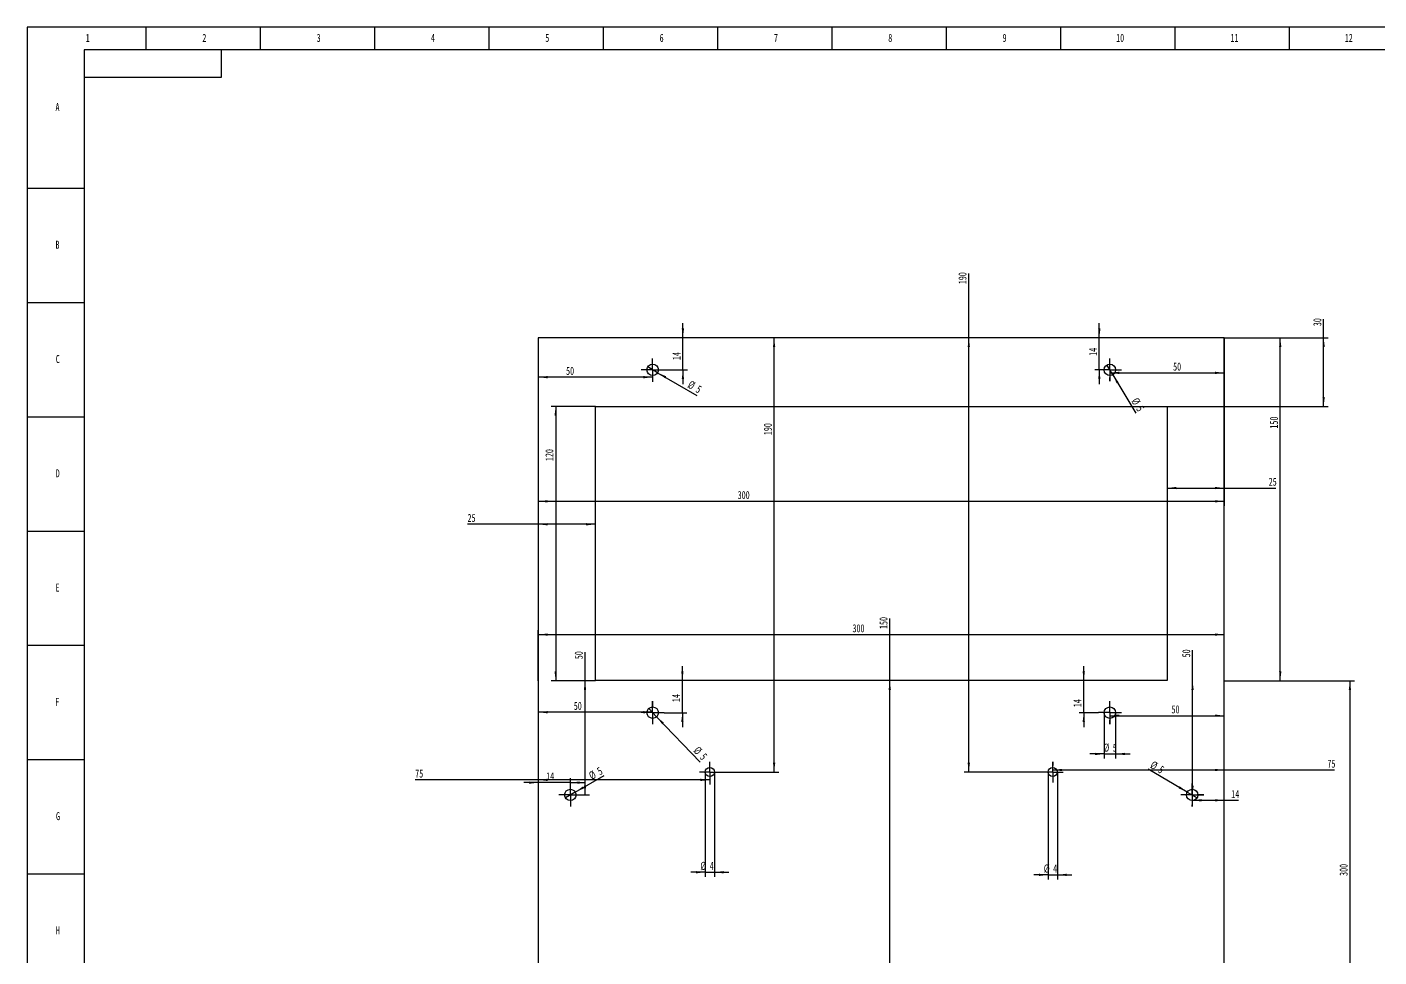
# Model space of a CAD drawing. Header units: millimetres. Extents: x 0 to 1189, y 0 to 841.
# Drawn here: x 0 to 591, y 434 to 841 of the extents above; entities that cross this region are included whole.
import ezdxf

# ---------------------------------------------------------------- set-up
doc = ezdxf.new("R2010")
doc.units = ezdxf.units.MM
doc.layers.add('10', color=7, linetype='Continuous')
doc.layers.add('5', color=7, linetype='Continuous')
doc.styles.add('SLDTEXTSTYLE5', font='TXT', dxfattribs={"width": 0.7})
doc.dimstyles.new('SLDDIMSTYLE0', dxfattribs={"dimtxt": 3.5, "dimasz": 4.08, "dimexe": 0, "dimexo": 0.0625, "dimgap": 0.875, "dimtad": 2, "dimrnd": 1e-09, "dimzin": 12, "dimdsep": 46, "dimtxsty": 'SLDTEXTSTYLE5', "dimsah": 1, "dimcen": 0.09, "dimadec": 0, "dimazin": 3, "dimtfac": 1, "dimtofl": 0, "dimtmove": 0, "dimatfit": 3, "dimfxl": 0, "dimfrac": 2, "dimtolj": 1, "dimtzin": 12, "dimarcsym": 0})
doc.dimstyles.new('SLDDIMSTYLE1', dxfattribs={"dimtxt": 3.5, "dimasz": 4.08, "dimexe": 0, "dimexo": 0.0625, "dimgap": 0.875, "dimtad": 2, "dimrnd": 1e-09, "dimzin": 12, "dimdsep": 46, "dimtxsty": 'SLDTEXTSTYLE5', "dimblk1": 'NONE', "dimsah": 1, "dimcen": 0, "dimadec": 0, "dimazin": 3, "dimtfac": 1, "dimtmove": 0, "dimatfit": 3, "dimldrblk": 'NONE', "dimfxl": 0, "dimfrac": 2, "dimtolj": 1, "dimtzin": 12, "dimarcsym": 0})
doc.dimstyles.new('SLDDIMSTYLE2', dxfattribs={"dimtxt": 3.5, "dimasz": 4.08, "dimexe": 0, "dimexo": 0.0625, "dimgap": 0.875, "dimtad": 2, "dimrnd": 1e-09, "dimzin": 12, "dimdsep": 46, "dimtxsty": 'SLDTEXTSTYLE5', "dimsah": 1, "dimcen": 0.09, "dimadec": 0, "dimazin": 3, "dimtfac": 1, "dimtmove": 0, "dimatfit": 0, "dimfxl": 0, "dimfrac": 2, "dimtolj": 1, "dimtzin": 12, "dimarcsym": 0})
doc.dimstyles.new('SLDDIMSTYLE3', dxfattribs={"dimtxt": 3.5, "dimasz": 4.08, "dimexe": 0, "dimexo": 0.0625, "dimgap": 0.875, "dimtad": 2, "dimrnd": 1e-09, "dimzin": 12, "dimdsep": 46, "dimtxsty": 'SLDTEXTSTYLE5', "dimblk1": 'NONE', "dimsah": 1, "dimcen": 0, "dimadec": 0, "dimazin": 3, "dimtfac": 1, "dimtmove": 0, "dimatfit": 3, "dimldrblk": 'NONE', "dimfxl": 0, "dimfrac": 2, "dimtolj": 1, "dimtzin": 12, "dimarcsym": 0})

# ---------------------------------------------------------------- blocks, each defined once
blk = doc.blocks.new('_D')
at = {"layer": '10'}
for p, q in [((223.62, 555.03), (223.62, 577.19)), ((223.62, 575.19), (523.62, 575.19)), ((523.62, 555.03), (523.62, 577.19))]:
    blk.add_line(p, q, dxfattribs=at)
for points in [[(223.62, 575.19), (227.7, 574.68), (227.7, 575.69)], [(523.62, 575.19), (519.54, 575.69), (519.54, 574.68)]]:
    blk.add_solid(points, dxfattribs=at)
at = {"layer": '10', "insert": (361.02, 579.7), "char_height": 3.5, "attachment_point": 1, "style": 'SLDTEXTSTYLE5'}
blk.add_mtext('300', dxfattribs=at)
blk = doc.blocks.new('_D_1')
at = {"layer": '10'}
for p, q in [((523.62, 555.03), (580.58, 555.03)), ((578.58, 555.03), (578.58, 255.03)), ((523.62, 255.03), (580.58, 255.03))]:
    blk.add_line(p, q, dxfattribs=at)
for points in [[(578.58, 555.03), (578.07, 550.95), (579.08, 550.95)], [(578.58, 255.03), (579.08, 259.11), (578.07, 259.11)]]:
    blk.add_solid(points, dxfattribs=at)
at = {"layer": '10', "insert": (574.06, 469.61), "char_height": 3.5, "attachment_point": 1, "rotation": 90, "style": 'SLDTEXTSTYLE5'}
blk.add_mtext('300', dxfattribs=at)
blk = doc.blocks.new('_D_2')
at = {"layer": '10'}
for p, q in [((377.33, 555.03), (377.33, 582.26)), ((377.33, 405.03), (377.33, 555.03)), ((373.62, 405.03), (379.33, 405.03))]:
    blk.add_line(p, q, dxfattribs=at)
for points in [[(377.33, 555.03), (376.82, 550.95), (377.84, 550.95)], [(377.33, 405.03), (377.84, 409.11), (376.82, 409.11)]]:
    blk.add_solid(points, dxfattribs=at)
at = {"layer": '10', "insert": (372.82, 577.65), "char_height": 3.5, "attachment_point": 1, "rotation": 90, "style": 'SLDTEXTSTYLE5'}
blk.add_mtext('150', dxfattribs=at)
blk = doc.blocks.new('_D_4')
at = {"layer": '10'}
for q in [(252.4, 513.52), (235.45, 503.79)]:
    blk.add_line((239.79, 506.28), q, dxfattribs=at)
blk.add_solid([(239.79, 506.28), (243.58, 507.87), (243.07, 508.75)], dxfattribs=at)
at = {"layer": '10', "char_height": 3.5, "attachment_point": 1, "rotation": 29.87599, "style": 'SLDTEXTSTYLE5'}
for s, insert in [('%%c', (245.27, 514.59)), ('5', (248.84, 516.63))]:
    blk.add_mtext(s, dxfattribs=dict(at, insert=insert))
blk = doc.blocks.new('_None')
blk = doc.blocks.new('_D_5')
at = {"layer": '10'}
for q in [(490.39, 516.27), (511.78, 503.77)]:
    blk.add_line((507.46, 506.3), q, dxfattribs=at)
blk.add_solid([(507.46, 506.3), (504.2, 508.79), (503.68, 507.92)], dxfattribs=at)
at = {"layer": '10', "char_height": 3.5, "attachment_point": 1, "rotation": 329.68879, "style": 'SLDTEXTSTYLE5'}
for s, insert in [('%%c', (492.66, 520.16)), ('5', (496.21, 518.07))]:
    blk.add_mtext(s, dxfattribs=dict(at, insert=insert))
blk = doc.blocks.new('_D_10')
at = {"layer": '10'}
for p, q in [((223.62, 510.43), (217.27, 510.43)), ((237.62, 510.43), (223.62, 510.43)), ((237.62, 510.03), (237.62, 512.43)), ((237.62, 510.43), (243.97, 510.43))]:
    blk.add_line(p, q, dxfattribs=at)
for points in [[(223.62, 510.43), (219.54, 510.94), (219.54, 509.92)], [(237.62, 510.43), (241.7, 509.92), (241.7, 510.94)]]:
    blk.add_solid(points, dxfattribs=at)
at = {"layer": '10', "insert": (227.04, 514.94), "char_height": 3.5, "attachment_point": 1, "style": 'SLDTEXTSTYLE5'}
blk.add_mtext('14', dxfattribs=at)
blk = doc.blocks.new('_D_11')
at = {"layer": '10'}
for p, q in [((509.62, 502.69), (523.62, 502.69)), ((523.62, 502.69), (529.79, 502.69)), ((509.62, 500.03), (509.62, 500.69))]:
    blk.add_line(p, q, dxfattribs=at)
for points in [[(509.62, 502.69), (513.7, 502.18), (513.7, 503.2)], [(523.62, 502.69), (519.54, 503.2), (519.54, 502.18)]]:
    blk.add_solid(points, dxfattribs=at)
at = {"layer": '10', "insert": (526.71, 507.2), "char_height": 3.5, "attachment_point": 1, "style": 'SLDTEXTSTYLE5'}
blk.add_mtext('14', dxfattribs=at)
blk = doc.blocks.new('_D_12')
at = {"layer": '10'}
for p, q in [((244.04, 555.03), (244.04, 567.51)), ((244.04, 505.03), (244.04, 555.03)), ((242.62, 505.03), (246.04, 505.03))]:
    blk.add_line(p, q, dxfattribs=at)
for points in [[(244.04, 555.03), (243.53, 550.95), (244.55, 550.95)], [(244.04, 505.03), (244.55, 509.11), (243.53, 509.11)]]:
    blk.add_solid(points, dxfattribs=at)
at = {"layer": '10', "insert": (239.53, 564.44), "char_height": 3.5, "attachment_point": 1, "rotation": 90, "style": 'SLDTEXTSTYLE5'}
blk.add_mtext('50', dxfattribs=at)
blk = doc.blocks.new('_D_13')
at = {"layer": '10'}
for p, q in [((509.76, 555.03), (509.76, 568.31)), ((509.76, 505.03), (509.76, 555.03)), ((514.62, 505.03), (511.76, 505.03))]:
    blk.add_line(p, q, dxfattribs=at)
for points in [[(509.76, 555.03), (509.25, 550.95), (510.26, 550.95)], [(509.76, 505.03), (510.26, 509.11), (509.25, 509.11)]]:
    blk.add_solid(points, dxfattribs=at)
at = {"layer": '10', "insert": (505.24, 565.24), "char_height": 3.5, "attachment_point": 1, "rotation": 90, "style": 'SLDTEXTSTYLE5'}
blk.add_mtext('50', dxfattribs=at)
blk = doc.blocks.new('_D_16')
at = {"layer": '10'}
for q in [(271.89, 542.84), (294.42, 519.41)]:
    blk.add_line((275.35, 539.23), q, dxfattribs=at)
blk.add_solid([(275.35, 539.23), (277.81, 535.94), (278.55, 536.64)], dxfattribs=at)
at = {"layer": '10', "char_height": 3.5, "attachment_point": 1, "rotation": 313.87945, "style": 'SLDTEXTSTYLE5'}
for s, insert in [('%%c', (293.75, 526.61)), ('5', (296.6, 523.63))]:
    blk.add_mtext(s, dxfattribs=dict(at, insert=insert))
blk = doc.blocks.new('_D_17')
at = {"layer": '10'}
for p, q in [((286.63, 555.03), (286.63, 561.38)), ((286.63, 541.03), (286.63, 555.03)), ((278.62, 541.03), (288.63, 541.03)), ((286.63, 541.03), (286.63, 534.68))]:
    blk.add_line(p, q, dxfattribs=at)
for points in [[(286.63, 555.03), (287.14, 559.11), (286.12, 559.11)], [(286.63, 541.03), (286.12, 536.95), (287.14, 536.95)]]:
    blk.add_solid(points, dxfattribs=at)
at = {"layer": '10', "insert": (282.12, 545.69), "char_height": 3.5, "attachment_point": 1, "rotation": 90, "style": 'SLDTEXTSTYLE5'}
blk.add_mtext('14', dxfattribs=at)
blk = doc.blocks.new('_D_18')
at = {"layer": '10'}
for p, q in [((273.62, 546.03), (273.62, 543.24)), ((273.62, 541.24), (223.62, 541.24))]:
    blk.add_line(p, q, dxfattribs=at)
for points in [[(223.62, 541.24), (227.7, 540.73), (227.7, 541.74)], [(273.62, 541.24), (269.54, 541.74), (269.54, 540.73)]]:
    blk.add_solid(points, dxfattribs=at)
at = {"layer": '10', "insert": (239.13, 545.75), "char_height": 3.5, "attachment_point": 1, "style": 'SLDTEXTSTYLE5'}
blk.add_mtext('50', dxfattribs=at)
blk = doc.blocks.new('_D_19')
at = {"layer": '10'}
for p, q in [((471.12, 541.03), (471.12, 520.97)), ((476.12, 541.03), (476.12, 520.97)), ((471.12, 522.97), (464.77, 522.97)), ((471.12, 522.97), (476.12, 522.97)), ((476.12, 522.97), (482.47, 522.97))]:
    blk.add_line(p, q, dxfattribs=at)
for points in [[(471.12, 522.97), (467.04, 523.48), (467.04, 522.46)], [(476.12, 522.97), (480.2, 522.46), (480.2, 523.48)]]:
    blk.add_solid(points, dxfattribs=at)
at = {"layer": '10', "char_height": 3.5, "attachment_point": 1, "style": 'SLDTEXTSTYLE5'}
for s, insert in [('%%c', (470.75, 527.5)), ('5', (474.86, 527.48))]:
    blk.add_mtext(s, dxfattribs=dict(at, insert=insert))
blk = doc.blocks.new('_D_20')
at = {"layer": '10'}
for p, q in [((462.17, 555.03), (462.17, 561.38)), ((462.17, 541.03), (462.17, 555.03)), ((468.62, 541.03), (460.17, 541.03)), ((462.17, 541.03), (462.17, 534.68))]:
    blk.add_line(p, q, dxfattribs=at)
for points in [[(462.17, 555.03), (462.68, 559.11), (461.67, 559.11)], [(462.17, 541.03), (461.67, 536.95), (462.68, 536.95)]]:
    blk.add_solid(points, dxfattribs=at)
at = {"layer": '10', "insert": (457.66, 543.43), "char_height": 3.5, "attachment_point": 1, "rotation": 90, "style": 'SLDTEXTSTYLE5'}
blk.add_mtext('14', dxfattribs=at)
blk = doc.blocks.new('_D_21')
at = {"layer": '10'}
for p, q in [((473.62, 539.71), (523.62, 539.71)), ((473.62, 536.03), (473.62, 537.71))]:
    blk.add_line(p, q, dxfattribs=at)
for points in [[(473.62, 539.71), (477.7, 539.21), (477.7, 540.22)], [(523.62, 539.71), (519.54, 540.22), (519.54, 539.21)]]:
    blk.add_solid(points, dxfattribs=at)
at = {"layer": '10', "insert": (500.56, 544.23), "char_height": 3.5, "attachment_point": 1, "style": 'SLDTEXTSTYLE5'}
blk.add_mtext('50', dxfattribs=at)
blk = doc.blocks.new('_D_28')
at = {"layer": '10'}
for p, q in [((523.62, 705.03), (550.11, 705.03)), ((548.11, 555.03), (548.11, 705.03)), ((523.62, 555.03), (550.11, 555.03))]:
    blk.add_line(p, q, dxfattribs=at)
for points in [[(548.11, 705.03), (547.6, 700.95), (548.62, 700.95)], [(548.11, 555.03), (548.62, 559.11), (547.6, 559.11)]]:
    blk.add_solid(points, dxfattribs=at)
at = {"layer": '10', "insert": (543.6, 665.31), "char_height": 3.5, "attachment_point": 1, "rotation": 90, "style": 'SLDTEXTSTYLE5'}
blk.add_mtext('150', dxfattribs=at)
blk = doc.blocks.new('_D_29')
at = {"layer": '10'}
for p, q in [((223.62, 705.03), (223.62, 631.49)), ((523.62, 705.03), (523.62, 631.49)), ((523.62, 633.49), (223.62, 633.49))]:
    blk.add_line(p, q, dxfattribs=at)
for points in [[(223.62, 633.49), (227.7, 632.99), (227.7, 634)], [(523.62, 633.49), (519.54, 634), (519.54, 632.99)]]:
    blk.add_solid(points, dxfattribs=at)
at = {"layer": '10', "insert": (310.81, 638.01), "char_height": 3.5, "attachment_point": 1, "style": 'SLDTEXTSTYLE5'}
blk.add_mtext('300', dxfattribs=at)
blk = doc.blocks.new('_D_30')
at = {"layer": '10'}
for q in [(271.46, 692.29), (293, 679.83)]:
    blk.add_line((275.78, 689.78), q, dxfattribs=at)
blk.add_solid([(275.78, 689.78), (279.06, 687.3), (279.57, 688.18)], dxfattribs=at)
at = {"layer": '10', "char_height": 3.5, "attachment_point": 1, "rotation": 329.96672, "style": 'SLDTEXTSTYLE5'}
for s, insert in [('%%c', (290.36, 686.56)), ('5', (293.91, 684.49))]:
    blk.add_mtext(s, dxfattribs=dict(at, insert=insert))
blk = doc.blocks.new('_D_31')
at = {"layer": '10'}
for q in [(472.34, 693.18), (484.89, 672.07)]:
    blk.add_line((474.9, 688.88), q, dxfattribs=at)
blk.add_solid([(474.9, 688.88), (476.54, 685.12), (477.42, 685.64)], dxfattribs=at)
at = {"layer": '10', "char_height": 3.5, "attachment_point": 1, "rotation": 300.7189, "style": 'SLDTEXTSTYLE5'}
for s, insert in [('%%c', (485.87, 679.23)), ('5', (487.96, 675.68))]:
    blk.add_mtext(s, dxfattribs=dict(at, insert=insert))
blk = doc.blocks.new('_D_32')
at = {"layer": '10'}
for p, q in [((273.62, 687.82), (223.62, 687.82)), ((273.62, 686.03), (273.62, 685.82))]:
    blk.add_line(p, q, dxfattribs=at)
for points in [[(223.62, 687.82), (227.7, 687.31), (227.7, 688.33)], [(273.62, 687.82), (269.54, 688.33), (269.54, 687.31)]]:
    blk.add_solid(points, dxfattribs=at)
at = {"layer": '10', "insert": (235.76, 692.33), "char_height": 3.5, "attachment_point": 1, "style": 'SLDTEXTSTYLE5'}
blk.add_mtext('50', dxfattribs=at)
blk = doc.blocks.new('_D_33')
at = {"layer": '10'}
for p, q in [((286.85, 705.03), (286.85, 711.38)), ((286.85, 691.03), (286.85, 705.03)), ((278.62, 691.03), (288.85, 691.03)), ((286.85, 691.03), (286.85, 684.68))]:
    blk.add_line(p, q, dxfattribs=at)
for points in [[(286.85, 705.03), (287.36, 709.11), (286.34, 709.11)], [(286.85, 691.03), (286.34, 686.95), (287.36, 686.95)]]:
    blk.add_solid(points, dxfattribs=at)
at = {"layer": '10', "insert": (282.34, 695.31), "char_height": 3.5, "attachment_point": 1, "rotation": 90, "style": 'SLDTEXTSTYLE5'}
blk.add_mtext('14', dxfattribs=at)
blk = doc.blocks.new('_D_34')
at = {"layer": '10'}
for p, q in [((468.98, 705.03), (468.98, 711.38)), ((468.98, 691.03), (468.98, 705.03)), ((468.62, 691.03), (466.98, 691.03)), ((468.98, 691.03), (468.98, 684.68))]:
    blk.add_line(p, q, dxfattribs=at)
for points in [[(468.98, 705.03), (469.49, 709.11), (468.47, 709.11)], [(468.98, 691.03), (468.47, 686.95), (469.49, 686.95)]]:
    blk.add_solid(points, dxfattribs=at)
at = {"layer": '10', "insert": (464.47, 697.16), "char_height": 3.5, "attachment_point": 1, "rotation": 90, "style": 'SLDTEXTSTYLE5'}
blk.add_mtext('14', dxfattribs=at)
blk = doc.blocks.new('_D_35')
at = {"layer": '10'}
for p, q in [((473.62, 689.69), (523.62, 689.69)), ((473.62, 686.03), (473.62, 687.69))]:
    blk.add_line(p, q, dxfattribs=at)
for points in [[(473.62, 689.69), (477.7, 689.18), (477.7, 690.2)], [(523.62, 689.69), (519.54, 690.2), (519.54, 689.18)]]:
    blk.add_solid(points, dxfattribs=at)
at = {"layer": '10', "insert": (501.26, 694.2), "char_height": 3.5, "attachment_point": 1, "style": 'SLDTEXTSTYLE5'}
blk.add_mtext('50', dxfattribs=at)
blk = doc.blocks.new('_D_40')
at = {"layer": '10'}
for p, q in [((448.62, 519.53), (448.62, 517.96)), ((448.62, 515.96), (523.62, 515.96)), ((523.62, 515.96), (571.81, 515.96))]:
    blk.add_line(p, q, dxfattribs=at)
for points in [[(448.62, 515.96), (452.7, 515.45), (452.7, 516.47)], [(523.62, 515.96), (519.54, 516.47), (519.54, 515.45)]]:
    blk.add_solid(points, dxfattribs=at)
at = {"layer": '10', "insert": (568.74, 520.47), "char_height": 3.5, "attachment_point": 1, "style": 'SLDTEXTSTYLE5'}
blk.add_mtext('75', dxfattribs=at)
blk = doc.blocks.new('_D_41')
at = {"layer": '10'}
for p, q in [((223.62, 511.63), (169.77, 511.63)), ((298.62, 511.63), (223.62, 511.63)), ((298.62, 510.53), (298.62, 509.63))]:
    blk.add_line(p, q, dxfattribs=at)
for points in [[(223.62, 511.63), (227.7, 511.12), (227.7, 512.14)], [(298.62, 511.63), (294.54, 512.14), (294.54, 511.12)]]:
    blk.add_solid(points, dxfattribs=at)
at = {"layer": '10', "insert": (169.77, 516.14), "char_height": 3.5, "attachment_point": 1, "style": 'SLDTEXTSTYLE5'}
blk.add_mtext('75', dxfattribs=at)
blk = doc.blocks.new('_D_42')
at = {"layer": '10'}
for p, q in [((326.75, 515.03), (326.75, 705.03)), ((303.12, 515.03), (328.75, 515.03))]:
    blk.add_line(p, q, dxfattribs=at)
for points in [[(326.75, 705.03), (326.24, 700.95), (327.26, 700.95)], [(326.75, 515.03), (327.26, 519.11), (326.24, 519.11)]]:
    blk.add_solid(points, dxfattribs=at)
at = {"layer": '10', "insert": (322.24, 662.46), "char_height": 3.5, "attachment_point": 1, "rotation": 90, "style": 'SLDTEXTSTYLE5'}
blk.add_mtext('190', dxfattribs=at)
blk = doc.blocks.new('_D_43')
at = {"layer": '10'}
for p, q in [((411.9, 705.03), (411.9, 733.1)), ((411.9, 515.03), (411.9, 705.03)), ((444.12, 515.03), (409.9, 515.03))]:
    blk.add_line(p, q, dxfattribs=at)
for points in [[(411.9, 705.03), (411.39, 700.95), (412.4, 700.95)], [(411.9, 515.03), (412.4, 519.11), (411.39, 519.11)]]:
    blk.add_solid(points, dxfattribs=at)
at = {"layer": '10', "insert": (407.38, 728.49), "char_height": 3.5, "attachment_point": 1, "rotation": 90, "style": 'SLDTEXTSTYLE5'}
blk.add_mtext('190', dxfattribs=at)
blk = doc.blocks.new('_D_44')
at = {"layer": '10'}
for p, q in [((446.62, 515.03), (446.62, 468.07)), ((450.62, 515.03), (450.62, 468.07)), ((446.62, 470.07), (440.27, 470.07)), ((446.62, 470.07), (450.62, 470.07)), ((450.62, 470.07), (456.97, 470.07))]:
    blk.add_line(p, q, dxfattribs=at)
for points in [[(446.62, 470.07), (442.54, 470.58), (442.54, 469.57)], [(450.62, 470.07), (454.7, 469.57), (454.7, 470.58)]]:
    blk.add_solid(points, dxfattribs=at)
at = {"layer": '10', "char_height": 3.5, "attachment_point": 1, "style": 'SLDTEXTSTYLE5'}
for s, insert in [('%%c', (444.68, 474.6)), ('4', (448.79, 474.59))]:
    blk.add_mtext(s, dxfattribs=dict(at, insert=insert))
blk = doc.blocks.new('_D_45')
at = {"layer": '10'}
for p, q in [((296.62, 515.03), (296.62, 469.22)), ((300.62, 515.03), (300.62, 469.22)), ((296.62, 471.22), (290.27, 471.22)), ((296.62, 471.22), (300.62, 471.22)), ((300.62, 471.22), (306.97, 471.22))]:
    blk.add_line(p, q, dxfattribs=at)
for points in [[(296.62, 471.22), (292.54, 471.73), (292.54, 470.71)], [(300.62, 471.22), (304.7, 470.71), (304.7, 471.73)]]:
    blk.add_solid(points, dxfattribs=at)
at = {"layer": '10', "char_height": 3.5, "attachment_point": 1, "style": 'SLDTEXTSTYLE5'}
for s, insert in [('%%c', (294.49, 475.75)), ('4', (298.61, 475.73))]:
    blk.add_mtext(s, dxfattribs=dict(at, insert=insert))
blk = doc.blocks.new('_D_46')
at = {"layer": '10'}
for p, q in [((498.62, 639.3), (523.62, 639.3)), ((523.62, 639.3), (546.14, 639.3))]:
    blk.add_line(p, q, dxfattribs=at)
for points in [[(498.62, 639.3), (502.7, 638.79), (502.7, 639.81)], [(523.62, 639.3), (519.54, 639.81), (519.54, 638.79)]]:
    blk.add_solid(points, dxfattribs=at)
at = {"layer": '10', "insert": (543.07, 643.81), "char_height": 3.5, "attachment_point": 1, "style": 'SLDTEXTSTYLE5'}
blk.add_mtext('25', dxfattribs=at)
blk = doc.blocks.new('_D_47')
at = {"layer": '10'}
for p, q in [((567.09, 705.03), (567.09, 713.21)), ((523.62, 705.03), (569.09, 705.03)), ((567.09, 675.03), (567.09, 705.03)), ((498.62, 675.03), (569.09, 675.03))]:
    blk.add_line(p, q, dxfattribs=at)
for points in [[(567.09, 705.03), (566.58, 700.95), (567.6, 700.95)], [(567.09, 675.03), (567.6, 679.11), (566.58, 679.11)]]:
    blk.add_solid(points, dxfattribs=at)
at = {"layer": '10', "insert": (562.58, 710.13), "char_height": 3.5, "attachment_point": 1, "rotation": 90, "style": 'SLDTEXTSTYLE5'}
blk.add_mtext('30', dxfattribs=at)
blk = doc.blocks.new('_D_48')
at = {"layer": '10'}
for p, q in [((223.62, 623.45), (192.65, 623.45)), ((248.62, 623.45), (223.62, 623.45))]:
    blk.add_line(p, q, dxfattribs=at)
for points in [[(223.62, 623.45), (227.7, 622.95), (227.7, 623.96)], [(248.62, 623.45), (244.54, 623.96), (244.54, 622.95)]]:
    blk.add_solid(points, dxfattribs=at)
at = {"layer": '10', "insert": (192.65, 627.97), "char_height": 3.5, "attachment_point": 1, "style": 'SLDTEXTSTYLE5'}
blk.add_mtext('25', dxfattribs=at)
blk = doc.blocks.new('_D_49')
at = {"layer": '10'}
for p, q in [((248.62, 675.03), (229.21, 675.03)), ((231.21, 675.03), (231.21, 555.03)), ((248.62, 555.03), (229.21, 555.03))]:
    blk.add_line(p, q, dxfattribs=at)
for points in [[(231.21, 675.03), (230.7, 670.95), (231.72, 670.95)], [(231.21, 555.03), (231.72, 559.11), (230.7, 559.11)]]:
    blk.add_solid(points, dxfattribs=at)
at = {"layer": '10', "insert": (226.7, 651.12), "char_height": 3.5, "attachment_point": 1, "rotation": 90, "style": 'SLDTEXTSTYLE5'}
blk.add_mtext('120', dxfattribs=at)
blk = doc.blocks.new('SW_CENTERMARKSYMBOL_0')
at = {"layer": '10', "color": 0}
for p, q in [((-2.5, 0), (-5, 0)), ((0, 0), (-2.5, 0)), ((0, 2.5), (0, 5)), ((0, 0), (0, 2.5)), ((0, 0), (0, -2.5)), ((0, 0), (2.5, 0)), ((2.5, 0), (5, 0)), ((0, -2.5), (0, -5))]:
    blk.add_line(p, q, dxfattribs=at)
blk = doc.blocks.new('SW_CENTERMARKSYMBOL_1')
at = {"layer": '10', "color": 0}
for p, q in [((-2.5, 0), (-5, 0)), ((0, 0), (-2.5, 0)), ((0, 2.5), (0, 5)), ((0, 0), (0, 2.5)), ((0, 0), (0, -2.5)), ((0, 0), (2.5, 0)), ((2.5, 0), (5, 0)), ((0, -2.5), (0, -5))]:
    blk.add_line(p, q, dxfattribs=at)
blk = doc.blocks.new('SW_CENTERMARKSYMBOL_5')
at = {"layer": '10', "color": 0}
for p, q in [((-2.5, 0), (-5, 0)), ((0, 0), (-2.5, 0)), ((0, 2.5), (0, 5)), ((0, 0), (0, 2.5)), ((0, 0), (0, -2.5)), ((0, 0), (2.5, 0)), ((2.5, 0), (5, 0)), ((0, -2.5), (0, -5))]:
    blk.add_line(p, q, dxfattribs=at)
blk = doc.blocks.new('SW_CENTERMARKSYMBOL_7')
at = {"layer": '10', "color": 0}
for p, q in [((-2.5, 0), (-5, 0)), ((0, 0), (-2.5, 0)), ((0, 2.5), (0, 5)), ((0, 0), (0, 2.5)), ((0, 0), (0, -2.5)), ((0, 0), (2.5, 0)), ((2.5, 0), (5, 0)), ((0, -2.5), (0, -5))]:
    blk.add_line(p, q, dxfattribs=at)
blk = doc.blocks.new('SW_CENTERMARKSYMBOL_8')
at = {"layer": '10', "color": 0}
for p, q in [((-2.5, 0), (-5, 0)), ((0, 0), (-2.5, 0)), ((0, 2.5), (0, 5)), ((0, 0), (0, 2.5)), ((0, 0), (0, -2.5)), ((0, 0), (2.5, 0)), ((2.5, 0), (5, 0)), ((0, -2.5), (0, -5))]:
    blk.add_line(p, q, dxfattribs=at)
blk = doc.blocks.new('SW_CENTERMARKSYMBOL_9')
at = {"layer": '10', "color": 0}
for p, q in [((-2.5, 0), (-5, 0)), ((0, 0), (-2.5, 0)), ((0, 2.5), (0, 5)), ((0, 0), (0, 2.5)), ((0, 0), (0, -2.5)), ((0, 0), (2.5, 0)), ((2.5, 0), (5, 0)), ((0, -2.5), (0, -5))]:
    blk.add_line(p, q, dxfattribs=at)
blk = doc.blocks.new('SW_CENTERMARKSYMBOL_12')
at = {"layer": '10', "color": 0}
for p, q in [((-2.5, 0), (-4.5, 0)), ((0, 0), (-2.5, 0)), ((0, 2.5), (0, 4.5)), ((0, 0), (0, 2.5)), ((0, 0), (0, -2.5)), ((0, 0), (2.5, 0)), ((2.5, 0), (4.5, 0)), ((0, -2.5), (0, -4.5))]:
    blk.add_line(p, q, dxfattribs=at)
blk = doc.blocks.new('SW_CENTERMARKSYMBOL_13')
at = {"layer": '10', "color": 0}
for p, q in [((-2.5, 0), (-4.5, 0)), ((0, 0), (-2.5, 0)), ((0, 2.5), (0, 4.5)), ((0, 0), (0, 2.5)), ((0, 0), (0, -2.5)), ((0, 0), (2.5, 0)), ((2.5, 0), (4.5, 0)), ((0, -2.5), (0, -4.5))]:
    blk.add_line(p, q, dxfattribs=at)

msp = doc.modelspace()

# ---------------------------------------------------------------- linework, layer by layer
at = {"color": 7, "linetype": 'Continuous', "lineweight": 25}
for p, q in [((523.62, 705.034), (223.62, 705.034)), ((223.62, 705.034), (223.62, 255.034)), ((523.62, 255.034), (523.62, 705.034)), ((248.62, 675.034), (498.62, 675.034)), ((248.62, 555.034), (248.62, 675.034)), ((498.62, 675.034), (498.62, 555.034)), ((498.62, 555.034), (248.62, 555.034))]:
    msp.add_line(p, q, dxfattribs=at)
for centre, radius in [((273.62, 691.034), 2.5), ((473.62, 691.034), 2.5), ((273.62, 541.034), 2.5), ((473.62, 541.034), 2.5), ((298.62, 515.034), 2), ((448.62, 515.034), 2), ((237.62, 505.034), 2.5), ((509.62, 505.034), 2.5)]:
    msp.add_circle(centre, radius, dxfattribs=at)
at = {"layer": '5', "color": 7}
for p, q in [((1189, 841), (0, 841)), ((0, 841), (0, 0))]:
    msp.add_line(p, q, dxfattribs=at)
at = {"layer": '5'}
for p, q in [((52, 841), (52, 831.05)), ((102, 841), (102, 831.05)), ((152, 841), (152, 831.05)), ((202, 841), (202, 831.05)), ((252, 841), (252, 831.05)), ((302, 841), (302, 831.05)), ((352, 841), (352, 831.05)), ((402, 841), (402, 831.05)), ((452, 841), (452, 831.05)), ((502, 841), (502, 831.05)), ((552, 841), (552, 831.05)), ((0, 770.5), (25, 770.5)), ((0, 720.5), (25, 720.5)), ((0, 670.5), (25, 670.5)), ((0, 620.5), (25, 620.5)), ((0, 570.5), (25, 570.5)), ((0, 520.5), (25, 520.5)), ((0, 470.5), (25, 470.5))]:
    msp.add_line(p, q, dxfattribs=at)
at = {"layer": '5', "color": 7, "lineweight": 25}
for p, q in [((1179, 831.05), (25, 831.05)), ((25, 831.05), (25, 10)), ((85, 819), (85, 831)), ((25, 819), (85, 819))]:
    msp.add_line(p, q, dxfattribs=at)

# ---------------------------------------------------------------- block references
at = {"layer": '10'}
for name, p in [('SW_CENTERMARKSYMBOL_9', (273.62, 691.034)), ('SW_CENTERMARKSYMBOL_8', (473.62, 691.034)), ('SW_CENTERMARKSYMBOL_7', (273.62, 541.034)), ('SW_CENTERMARKSYMBOL_1', (473.62, 541.034)), ('SW_CENTERMARKSYMBOL_12', (298.62, 515.034)), ('SW_CENTERMARKSYMBOL_13', (448.62, 515.034)), ('SW_CENTERMARKSYMBOL_0', (237.62, 505.034)), ('SW_CENTERMARKSYMBOL_5', (509.62, 505.034))]:
    msp.add_blockref(name, p, dxfattribs=at)

# ---------------------------------------------------------------- texts
at = {"layer": '10', "char_height": 3.5, "attachment_point": 2, "style": 'SLDTEXTSTYLE5'}
for s, insert in [('1', (26.544, 838.015)), ('2', (77.544, 838.015)), ('3', (127.544, 838.015)), ('4', (177.544, 838.015)), ('5', (227.544, 838.015)), ('6', (277.547, 838.015)), ('7', (327.547, 838.015)), ('8', (377.547, 838.015)), ('9', (427.547, 838.015)), ('10', (478.089, 838.015)), ('11', (528.089, 838.015)), ('12', (578.089, 838.015)), ('A', (13.32, 807.765)), ('B', (13.32, 747.515)), ('C', (13.427, 697.515)), ('D', (13.43, 647.515)), ('E', (13.318, 597.515)), ('F', (13.224, 547.515)), ('G', (13.539, 497.515)), ('H', (13.43, 447.515))]:
    msp.add_mtext(s, dxfattribs=dict(at, insert=insert))

# ---------------------------------------------------------------- dimensions: what is measured, and where the dimension line sits
at = {"layer": '10'}
for base, p1, p2, angle, dimstyle, picture, middle in [((409.73, 705.034), (448.62, 515.034), (523.62, 705.034), 90, 'SLDDIMSTYLE0', '_D_43', (409.73, 730.796)), ((284.684, 705.034), (273.62, 691.034), (223.62, 705.034), 90, 'SLDDIMSTYLE2', '_D_33', (284.684, 696.85)), ((466.814, 705.034), (473.62, 691.034), (523.62, 705.034), 90, 'SLDDIMSTYLE2', '_D_34', (466.814, 698.699)), ((567.091, 705.034), (498.62, 675.034), (523.62, 705.034), 90, 'SLDDIMSTYLE0', '_D_47', (567.091, 711.67)), ((223.62, 635.66), (523.62, 705.034), (223.62, 705.034), 0, 'SLDDIMSTYLE0', '_D_29', (313.109, 635.66)), ((324.586, 705.034), (298.62, 515.034), (223.62, 705.034), 90, 'SLDDIMSTYLE0', '_D_42', (324.586, 664.758)), ((545.945, 705.034), (523.62, 555.034), (523.62, 705.034), 90, 'SLDDIMSTYLE0', '_D_28', (545.945, 667.614)), ((231.213, 555.034), (248.62, 675.034), (248.62, 555.034), 90, 'SLDDIMSTYLE0', '_D_49', (231.213, 653.42)), ((375.165, 555.034), (373.62, 405.034), (523.62, 555.034), 90, 'SLDDIMSTYLE0', '_D_2', (375.165, 579.952)), ((241.877, 555.034), (237.62, 505.034), (223.62, 555.034), 90, 'SLDDIMSTYLE0', '_D_12', (241.877, 565.978)), ((507.59, 555.034), (509.62, 505.034), (523.62, 555.034), 90, 'SLDDIMSTYLE0', '_D_13', (507.59, 566.779)), ((284.462, 555.034), (273.62, 541.034), (223.62, 555.034), 90, 'SLDDIMSTYLE2', '_D_17', (284.462, 547.23)), ((460.008, 555.034), (473.62, 541.034), (523.62, 555.034), 90, 'SLDDIMSTYLE2', '_D_20', (460.008, 544.967)), ((576.41, 255.034), (523.62, 555.034), (523.62, 255.034), 90, 'SLDDIMSTYLE0', '_D_1', (576.41, 471.911))]:
    dim = msp.add_linear_dim(base=base, p1=p1, p2=p2, angle=angle, dimstyle=dimstyle, dxfattribs=at)
    dim.commit()
    dim.dimension.update_dxf_attribs({"geometry": picture, "text_midpoint": middle, "dimtype": 160})
for base, p1, p2, dimstyle, picture, middle in [((223.62, 513.797), (298.62, 515.034), (223.62, 705.034), 'SLDDIMSTYLE0', '_D_41', (171.3, 513.797)), ((223.62, 623.453), (248.62, 675.034), (223.62, 705.034), 'SLDDIMSTYLE0', '_D_48', (194.184, 623.453)), ((223.62, 689.987), (273.62, 691.034), (223.62, 705.034), 'SLDDIMSTYLE0', '_D_32', (237.297, 689.987)), ((523.62, 518.127), (448.62, 515.034), (523.62, 705.034), 'SLDDIMSTYLE0', '_D_40', (570.278, 518.127)), ((523.62, 691.856), (473.62, 691.034), (523.62, 705.034), 'SLDDIMSTYLE0', '_D_35', (502.793, 691.856)), ((523.62, 639.3), (498.62, 675.034), (523.62, 705.034), 'SLDDIMSTYLE0', '_D_46', (544.605, 639.3)), ((523.62, 577.352), (223.62, 555.034), (523.62, 555.034), 'SLDDIMSTYLE0', '_D', (363.319, 577.352)), ((223.62, 512.598), (237.62, 505.034), (223.62, 555.034), 'SLDDIMSTYLE2', '_D_10', (228.576, 512.598)), ((223.62, 543.402), (273.62, 541.034), (223.62, 555.034), 'SLDDIMSTYLE0', '_D_18', (240.666, 543.402)), ((523.62, 541.879), (473.62, 541.034), (523.62, 555.034), 'SLDDIMSTYLE0', '_D_21', (502.092, 541.879)), ((523.62, 504.856), (509.62, 505.034), (523.62, 555.034), 'SLDDIMSTYLE0', '_D_11', (528.249, 504.856))]:
    dim = msp.add_linear_dim(base=base, p1=p1, p2=p2, dimstyle=dimstyle, dxfattribs=at)
    dim.commit()
    dim.dimension.update_dxf_attribs({"geometry": picture, "text_midpoint": middle, "dimtype": 160})
for p1, p2, dimstyle, picture, middle in [((271.456, 692.285), (275.784, 689.783), 'SLDDIMSTYLE3', '_D_30', (290.706, 681.156)), ((472.343, 693.183), (474.897, 688.885), 'SLDDIMSTYLE3', '_D_31', (483.538, 674.343)), ((271.887, 542.836), (275.353, 539.232), 'SLDDIMSTYLE1', '_D_16', (292.551, 521.348)), ((235.452, 503.789), (239.788, 506.279), 'SLDDIMSTYLE1', '_D_4', (250.159, 512.237)), ((511.778, 503.772), (507.462, 506.296), 'SLDDIMSTYLE1', '_D_5', (492.675, 514.94))]:
    dim = msp.add_diameter_dim_2p(p1=p1, p2=p2, dimstyle=dimstyle, dxfattribs=at)
    dim.commit()
    dim.dimension.update_dxf_attribs({"geometry": picture, "text_midpoint": middle, "dimtype": 163})
for base, p1, p2, picture, middle in [((476.12, 525.654), (471.12, 541.034), (476.12, 541.034), '_D_19', (473.575, 525.654)), ((300.62, 473.906), (296.62, 515.034), (300.62, 515.034), '_D_45', (297.32, 473.906)), ((450.62, 472.759), (446.62, 515.034), (450.62, 515.034), '_D_44', (447.503, 472.759))]:
    dim = msp.add_linear_dim(base=base, p1=p1, p2=p2, text='%%c<>', dimstyle='SLDDIMSTYLE2', dxfattribs=at)
    dim.commit()
    dim.dimension.update_dxf_attribs({"geometry": picture, "text_midpoint": middle, "dimtype": 160})

doc.saveas('drawing.dxf')
